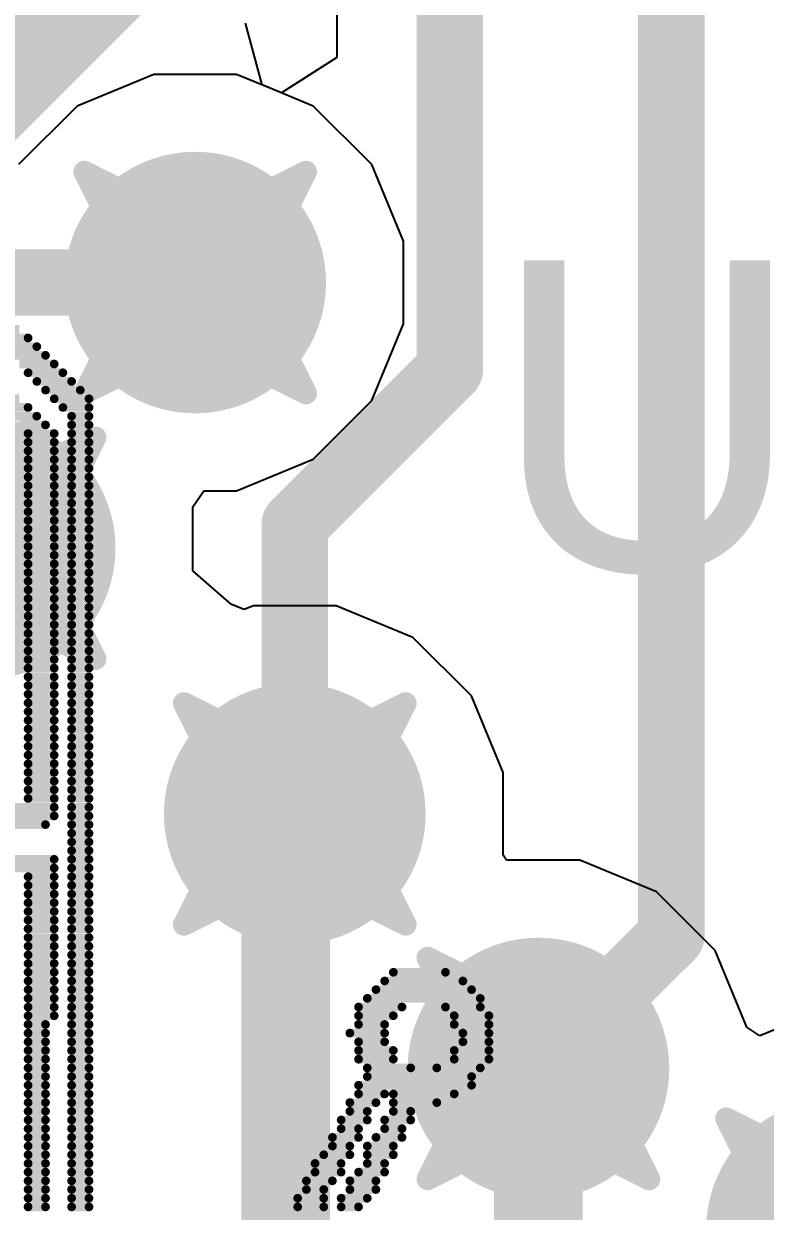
# Model space of a CAD drawing. Header units: inches. Extents: x -8 to 386, y -12 to 64.
# Drawn here: x 13.628 to 15.328, y 3.305 to 6.03 of the extents above; entities that cross this region are included whole.
import ezdxf

# ---------------------------------------------------------------- set-up
doc = ezdxf.new("R2010")
doc.units = ezdxf.units.IN
for name, color, linetype in [('Board_outline', 216, 'Continuous'), ('Bottom Layer', 5, 'Continuous'), ('Bottom Overlay', 54, 'Continuous'), ('Drill Drawing', 1, 'Continuous'), ('Top Layer', 1, 'Continuous'), ('Top Overlay', 2, 'Continuous'), ('Via Holes', 16, 'Continuous')]:
    doc.layers.add(name, color=color, linetype=linetype)
doc.styles.add('Arial', font='', dxfattribs={"height": 0.2})
doc.styles.get('Arial').set_extended_font_data('Arial')

msp = doc.modelspace()

# ---------------------------------------------------------------- hatches: boundary and pattern name
at = {"layer": 'Bottom Layer'}
h = msp.add_hatch(color=5, dxfattribs=at)
edge = h.paths.add_edge_path()
edge.add_arc((14.021, 5.4358), 0.3, 0, 360)
h = msp.add_hatch(color=5, dxfattribs=at)
edge = h.paths.add_edge_path()
edge.add_arc((13.5382, 4.826), 0.3, 0, 360)
h = msp.add_hatch(color=5, dxfattribs=at)
edge = h.paths.add_edge_path()
edge.add_arc((14.2494, 4.2164), 0.3, 0, 360)
h = msp.add_hatch(color=5, dxfattribs=at)
edge = h.paths.add_edge_path()
edge.add_arc((14.8082, 3.6322), 0.3, 0, 360)
h = msp.add_hatch(color=5, dxfattribs=at)
edge = h.paths.add_edge_path()
edge.add_arc((15.493, 3.2634), 0.3, 0, 360)
at = {"layer": 'Top Layer'}
h = msp.add_hatch(color=1, dxfattribs=at)
edge = h.paths.add_edge_path()
edge.add_arc((14.021, 5.4358), 0.3, 0, 360)
h = msp.add_hatch(color=1, dxfattribs=at)
edge = h.paths.add_edge_path()
edge.add_arc((13.5382, 4.826), 0.3, 0, 360)
h = msp.add_hatch(color=1, dxfattribs=at)
edge = h.paths.add_edge_path()
edge.add_arc((14.2494, 4.2164), 0.3, 0, 360)
h = msp.add_hatch(color=1, dxfattribs=at)
edge = h.paths.add_edge_path()
edge.add_arc((14.8082, 3.6322), 0.3, 0, 360)
h = msp.add_hatch(color=1, dxfattribs=at)
edge = h.paths.add_edge_path()
edge.add_arc((15.493, 3.2634), 0.3, 0, 360)
at = {"layer": 'Via Holes'}
h = msp.add_hatch(color=7, dxfattribs=at)
edge = h.paths.add_edge_path()
edge.add_arc((14.021, 5.4358), 0.15, 0, 360)
h = msp.add_hatch(color=7, dxfattribs=at)
edge = h.paths.add_edge_path()
edge.add_arc((13.5382, 4.826), 0.15, 0, 360)
h = msp.add_hatch(color=7, dxfattribs=at)
edge = h.paths.add_edge_path()
edge.add_arc((14.2494, 4.2164), 0.15, 0, 360)
h = msp.add_hatch(color=7, dxfattribs=at)
edge = h.paths.add_edge_path()
edge.add_arc((14.8082, 3.6322), 0.15, 0, 360)

# ---------------------------------------------------------------- linework, layer by layer
at = {"layer": 'Board_outline', "const_width": 0.254}
msp.add_lwpolyline([(37.5368, 13.3604, 1), (-7.4632, 13.3604, 1)], format="xyb", close=True, dxfattribs=at)
at = {"layer": 'Bottom Layer'}
for p, q in [((14.346, 8.4634), (14.346, 5.9524)), ((14.346, 5.9524), (14.219, 5.871)), ((13.9259, 5.9136), (13.7503, 5.8409)), ((14.116, 5.9136), (13.9259, 5.9136)), ((14.219, 5.871), (14.116, 5.9136)), ((13.7503, 5.8409), (13.6159, 5.7065))]:
    msp.add_line(p, q, dxfattribs=at)
at = {"layer": 'Bottom Layer', "const_width": 0.1524}
for points in [[(15.113, 3.937), (15.113, 12.4882)], [(14.605, 5.2364), (14.605, 8.5816)], [(11.7096, 5.4358), (14.021, 5.4358)], [(14.2494, 4.8808), (14.605, 5.2364)], [(14.2494, 4.2164), (14.2494, 4.8808)], [(14.8082, 3.6322), (15.113, 3.937)]]:
    msp.add_lwpolyline(points, dxfattribs=at)
at = {"layer": 'Bottom Layer', "const_width": 0.0762}
for points in [[(13.9829, 5.4358, 1), (14.0591, 5.4358, 1)], [(14.5669, 5.2364, 1), (14.6431, 5.2364, 1)], [(14.5669, 5.2364, 1), (14.6431, 5.2364, 1)], [(14.2113, 4.8808, 1), (14.2875, 4.8808, 1)], [(14.2113, 4.8808, 1), (14.2875, 4.8808, 1)], [(14.2113, 4.2164, 1), (14.2875, 4.2164, 1)], [(15.0749, 3.937, 1), (15.1511, 3.937, 1)], [(15.0749, 3.937, 1), (15.1511, 3.937, 1)], [(14.7701, 3.6322, 1), (14.8463, 3.6322, 1)]]:
    msp.add_lwpolyline(points, format="xyb", close=True, dxfattribs=at)
at = {"layer": 'Bottom Overlay', "const_width": 0.0199}
for points in [[(13.5382, 5.3285), (13.618, 5.3285)], [(13.5581, 5.3086), (13.6379, 5.3086)], [(13.5781, 5.2887), (13.6578, 5.2887)], [(13.598, 5.2687), (13.6778, 5.2687)], [(13.618, 5.2488), (13.6977, 5.2488)], [(13.6379, 5.2288), (13.7177, 5.2288)], [(13.6578, 5.2089), (13.7376, 5.2089)], [(13.5581, 5.169), (13.618, 5.169)], [(13.6778, 5.1889), (13.7575, 5.1889)], [(13.6977, 5.169), (13.7775, 5.169)], [(13.5781, 5.1491), (13.6379, 5.1491)], [(13.7177, 5.1491), (13.7775, 5.1491)], [(13.598, 5.1291), (13.6578, 5.1291)], [(13.7376, 5.1291), (13.7775, 5.1291)], [(13.618, 5.1092), (13.6778, 5.1092)], [(13.6379, 5.0892), (13.6977, 5.0892)], [(13.7376, 5.1092), (13.7775, 5.1092)], [(13.7376, 5.0892), (13.7775, 5.0892)], [(13.6379, 5.0693), (13.6977, 5.0693)], [(13.7376, 5.0693), (13.7775, 5.0693)], [(13.6379, 5.0494), (13.6977, 5.0494)], [(13.7376, 5.0494), (13.7775, 5.0494)], [(13.6379, 5.0294), (13.6977, 5.0294)], [(13.6379, 5.0095), (13.6977, 5.0095)], [(13.7376, 5.0294), (13.7775, 5.0294)], [(13.7376, 5.0095), (13.7775, 5.0095)], [(13.6379, 4.9895), (13.6977, 4.9895)], [(13.7376, 4.9895), (13.7775, 4.9895)], [(13.6379, 4.9696), (13.6977, 4.9696)], [(13.7376, 4.9696), (13.7775, 4.9696)], [(13.6379, 4.9497), (13.6977, 4.9497)], [(13.6379, 4.9297), (13.6977, 4.9297)], [(13.7376, 4.9497), (13.7775, 4.9497)], [(13.7376, 4.9297), (13.7775, 4.9297)], [(13.6379, 4.9098), (13.6977, 4.9098)], [(13.7376, 4.9098), (13.7775, 4.9098)], [(13.6379, 4.8898), (13.6977, 4.8898)], [(13.6379, 4.8699), (13.6977, 4.8699)], [(13.7376, 4.8898), (13.7775, 4.8898)], [(13.7376, 4.8699), (13.7775, 4.8699)], [(13.6379, 4.85), (13.6977, 4.85)], [(13.7376, 4.85), (13.7775, 4.85)], [(13.6379, 4.83), (13.6977, 4.83)], [(13.7376, 4.83), (13.7775, 4.83)], [(13.6379, 4.8101), (13.6977, 4.8101)], [(13.6379, 4.7901), (13.6977, 4.7901)], [(13.7376, 4.8101), (13.7775, 4.8101)], [(13.7376, 4.7901), (13.7775, 4.7901)], [(13.6379, 4.7702), (13.6977, 4.7702)], [(13.7376, 4.7702), (13.7775, 4.7702)], [(13.6379, 4.7503), (13.6977, 4.7503)], [(13.7376, 4.7503), (13.7775, 4.7503)], [(13.6379, 4.7303), (13.6977, 4.7303)], [(13.6379, 4.7104), (13.6977, 4.7104)], [(13.7376, 4.7303), (13.7775, 4.7303)], [(13.7376, 4.7104), (13.7775, 4.7104)], [(13.6379, 4.6904), (13.6977, 4.6904)], [(13.7376, 4.6904), (13.7775, 4.6904)], [(13.6379, 4.6705), (13.6977, 4.6705)], [(13.6379, 4.6506), (13.6977, 4.6506)], [(13.7376, 4.6705), (13.7775, 4.6705)], [(13.7376, 4.6506), (13.7775, 4.6506)], [(13.6379, 4.6306), (13.6977, 4.6306)], [(13.7376, 4.6306), (13.7775, 4.6306)], [(13.6379, 4.6107), (13.6977, 4.6107)], [(13.7376, 4.6107), (13.7775, 4.6107)], [(13.6379, 4.5907), (13.6977, 4.5907)], [(13.6379, 4.5708), (13.6977, 4.5708)], [(13.7376, 4.5907), (13.7775, 4.5907)], [(13.7376, 4.5708), (13.7775, 4.5708)], [(13.6379, 4.5509), (13.6977, 4.5509)], [(13.7376, 4.5509), (13.7775, 4.5509)], [(13.6379, 4.5309), (13.6977, 4.5309)], [(13.7376, 4.5309), (13.7775, 4.5309)], [(13.6379, 4.511), (13.6977, 4.511)], [(13.6379, 4.491), (13.6977, 4.491)], [(13.7376, 4.511), (13.7775, 4.511)], [(13.7376, 4.491), (13.7775, 4.491)], [(13.6379, 4.4711), (13.6977, 4.4711)], [(13.7376, 4.4711), (13.7775, 4.4711)], [(13.6379, 4.4512), (13.6977, 4.4512)], [(13.7376, 4.4512), (13.7775, 4.4512)], [(13.6379, 4.4312), (13.6977, 4.4312)], [(13.6379, 4.4113), (13.6977, 4.4113)], [(13.7376, 4.4312), (13.7775, 4.4312)], [(13.7376, 4.4113), (13.7775, 4.4113)], [(13.6379, 4.3913), (13.6977, 4.3913)], [(13.7376, 4.3913), (13.7775, 4.3913)], [(13.6379, 4.3714), (13.6977, 4.3714)], [(13.6379, 4.3515), (13.6977, 4.3515)], [(13.7376, 4.3714), (13.7775, 4.3714)], [(13.7376, 4.3515), (13.7775, 4.3515)], [(13.6379, 4.3315), (13.6977, 4.3315)], [(13.7376, 4.3315), (13.7775, 4.3315)], [(13.6379, 4.3116), (13.6977, 4.3116)], [(13.7376, 4.3116), (13.7775, 4.3116)], [(13.6379, 4.2916), (13.6977, 4.2916)], [(13.6379, 4.2717), (13.6977, 4.2717)], [(13.7376, 4.2916), (13.7775, 4.2916)], [(13.7376, 4.2717), (13.7775, 4.2717)], [(13.6379, 4.2518), (13.6977, 4.2518)], [(13.7376, 4.2518), (13.7775, 4.2518)], [(12.3418, 4.2318), (13.6977, 4.2318)], [(13.7376, 4.2318), (13.7775, 4.2318)], [(12.3418, 4.2119), (13.6977, 4.2119)], [(12.3418, 4.1919), (13.6778, 4.1919)], [(13.7376, 4.2119), (13.7775, 4.2119)], [(13.7376, 4.1919), (13.7775, 4.1919)], [(13.7376, 4.172), (13.7775, 4.172)], [(13.7376, 4.1521), (13.7775, 4.1521)], [(12.3418, 4.1122), (13.6977, 4.1122)], [(13.7376, 4.1321), (13.7775, 4.1321)], [(13.7376, 4.1122), (13.7775, 4.1122)], [(12.3418, 4.0922), (13.6977, 4.0922)], [(13.7376, 4.0922), (13.7775, 4.0922)], [(13.6379, 4.0723), (13.6977, 4.0723)], [(13.6379, 4.0524), (13.6977, 4.0524)], [(13.7376, 4.0723), (13.7775, 4.0723)], [(13.7376, 4.0524), (13.7775, 4.0524)], [(13.6379, 4.0324), (13.6977, 4.0324)], [(13.7376, 4.0324), (13.7775, 4.0324)], [(13.6379, 4.0125), (13.6977, 4.0125)], [(13.7376, 4.0125), (13.7775, 4.0125)], [(13.6379, 3.9925), (13.6977, 3.9925)], [(13.6379, 3.9726), (13.6977, 3.9726)], [(13.7376, 3.9925), (13.7775, 3.9925)], [(13.7376, 3.9726), (13.7775, 3.9726)], [(13.6379, 3.9527), (13.6977, 3.9527)], [(13.7376, 3.9527), (13.7775, 3.9527)], [(13.6379, 3.9327), (13.6977, 3.9327)], [(13.7376, 3.9327), (13.7775, 3.9327)], [(13.6379, 3.9128), (13.6977, 3.9128)], [(13.6379, 3.8928), (13.6977, 3.8928)], [(13.7376, 3.9128), (13.7775, 3.9128)], [(13.7376, 3.8928), (13.7775, 3.8928)], [(13.6379, 3.8729), (13.6977, 3.8729)], [(13.7376, 3.8729), (13.7775, 3.8729)], [(13.6379, 3.853), (13.6977, 3.853)], [(13.6379, 3.833), (13.6977, 3.833)], [(13.7376, 3.853), (13.7775, 3.853)], [(13.7376, 3.833), (13.7775, 3.833)], [(14.4554, 3.833), (14.6349, 3.833)], [(14.4754, 3.853), (14.595, 3.853)], [(13.6379, 3.8131), (13.6977, 3.8131)], [(13.7376, 3.8131), (13.7775, 3.8131)], [(14.4355, 3.8131), (14.6548, 3.8131)], [(13.6379, 3.7931), (13.6977, 3.7931)], [(13.7376, 3.7931), (13.7775, 3.7931)], [(14.4156, 3.7931), (14.6748, 3.7931)], [(13.6379, 3.7732), (13.6977, 3.7732)], [(13.6379, 3.7533), (13.6977, 3.7533)], [(13.7376, 3.7732), (13.7775, 3.7732)], [(13.7376, 3.7533), (13.7775, 3.7533)], [(14.3956, 3.7732), (14.4953, 3.7732)], [(14.3956, 3.7533), (14.4754, 3.7533)], [(14.595, 3.7732), (14.6748, 3.7732)], [(14.615, 3.7533), (14.6947, 3.7533)], [(13.6379, 3.7333), (13.6778, 3.7333)], [(13.7376, 3.7333), (13.7775, 3.7333)], [(14.3956, 3.7333), (14.4554, 3.7333)], [(14.615, 3.7333), (14.6947, 3.7333)], [(13.6379, 3.7134), (13.6778, 3.7134)], [(13.7376, 3.7134), (13.7775, 3.7134)], [(14.3757, 3.7134), (14.4554, 3.7134)], [(14.6349, 3.7134), (14.6947, 3.7134)], [(13.6379, 3.6934), (13.6778, 3.6934)], [(13.6379, 3.6735), (13.6778, 3.6735)], [(13.7376, 3.6934), (13.7775, 3.6934)], [(13.7376, 3.6735), (13.7775, 3.6735)], [(14.3956, 3.6934), (14.4554, 3.6934)], [(14.3956, 3.6735), (14.4754, 3.6735)], [(14.615, 3.6735), (14.6947, 3.6735)], [(14.6349, 3.6934), (14.6947, 3.6934)], [(13.6379, 3.6536), (13.6778, 3.6536)], [(13.7376, 3.6536), (13.7775, 3.6536)], [(14.3956, 3.6536), (14.4754, 3.6536)], [(14.615, 3.6536), (14.6947, 3.6536)], [(13.6379, 3.6336), (13.6778, 3.6336)], [(13.7376, 3.6336), (13.7775, 3.6336)], [(14.4156, 3.6336), (14.5153, 3.6336)], [(14.5751, 3.6336), (14.6748, 3.6336)], [(13.6379, 3.6137), (13.6778, 3.6137)], [(13.6379, 3.5937), (13.6778, 3.5937)], [(13.7376, 3.6137), (13.7775, 3.6137)], [(13.7376, 3.5937), (13.7775, 3.5937)], [(14.3956, 3.5937), (14.6548, 3.5937)], [(14.4156, 3.6137), (14.6548, 3.6137)], [(13.6379, 3.5738), (13.6778, 3.5738)], [(13.7376, 3.5738), (13.7775, 3.5738)], [(14.3956, 3.5738), (14.4554, 3.5738)], [(14.4754, 3.5738), (14.615, 3.5738)], [(13.6379, 3.5539), (13.6778, 3.5539)], [(13.6379, 3.5339), (13.6778, 3.5339)], [(13.7376, 3.5539), (13.7775, 3.5539)], [(13.7376, 3.5339), (13.7775, 3.5339)], [(14.3757, 3.5539), (14.4355, 3.5539)], [(14.3757, 3.5339), (14.4156, 3.5339)], [(14.4754, 3.5539), (14.5751, 3.5539)], [(14.4754, 3.5339), (14.5153, 3.5339)], [(13.6379, 3.514), (13.6778, 3.514)], [(13.7376, 3.514), (13.7775, 3.514)], [(14.3557, 3.514), (14.4156, 3.514)], [(14.4554, 3.514), (14.5153, 3.514)], [(13.6379, 3.494), (13.6778, 3.494)], [(13.7376, 3.494), (13.7775, 3.494)], [(14.3557, 3.494), (14.3956, 3.494)], [(14.4554, 3.494), (14.4953, 3.494)], [(13.6379, 3.4741), (13.6778, 3.4741)], [(13.6379, 3.4542), (13.6778, 3.4542)], [(13.7376, 3.4741), (13.7775, 3.4741)], [(13.7376, 3.4542), (13.7775, 3.4542)], [(14.3358, 3.4741), (14.3956, 3.4741)], [(14.3358, 3.4542), (14.3757, 3.4542)], [(14.4156, 3.4542), (14.4754, 3.4542)], [(14.4355, 3.4741), (14.4953, 3.4741)], [(13.6379, 3.4342), (13.6778, 3.4342)], [(13.7376, 3.4342), (13.7775, 3.4342)], [(14.3159, 3.4342), (14.3757, 3.4342)], [(14.4156, 3.4342), (14.4754, 3.4342)], [(13.6379, 3.4143), (13.6778, 3.4143)], [(13.7376, 3.4143), (13.7775, 3.4143)], [(14.2959, 3.4143), (14.3557, 3.4143)], [(14.4156, 3.4143), (14.4554, 3.4143)], [(13.6379, 3.3943), (13.6778, 3.3943)], [(13.6379, 3.3744), (13.6778, 3.3744)], [(13.7376, 3.3943), (13.7775, 3.3943)], [(13.7376, 3.3744), (13.7775, 3.3744)], [(14.276, 3.3744), (14.3358, 3.3744)], [(14.2959, 3.3943), (14.3557, 3.3943)], [(14.3757, 3.3744), (14.4355, 3.3744)], [(14.3956, 3.3943), (14.4554, 3.3943)], [(13.6379, 3.3545), (13.6778, 3.3545)], [(13.7376, 3.3545), (13.7775, 3.3545)], [(14.276, 3.3545), (14.3159, 3.3545)], [(14.3757, 3.3545), (14.4355, 3.3545)], [(13.6379, 3.3345), (13.6778, 3.3345)], [(13.7376, 3.3345), (13.7775, 3.3345)], [(14.256, 3.3345), (14.3159, 3.3345)], [(14.3557, 3.3345), (14.4156, 3.3345)], [(13.6379, 3.3146), (13.6778, 3.3146)], [(13.7376, 3.3146), (13.7775, 3.3146)], [(14.256, 3.3146), (14.3159, 3.3146)], [(14.3557, 3.3146), (14.3956, 3.3146)]]:
    msp.add_lwpolyline(points, dxfattribs=at)
at = {"layer": 'Bottom Overlay', "const_width": 0.00997}
for points in [[(13.6329, 5.3086, 1), (13.6429, 5.3086, 1)], [(13.6529, 5.2887, 1), (13.6628, 5.2887, 1)], [(13.6728, 5.2687, 1), (13.6828, 5.2687, 1)], [(13.6329, 5.2288, 1), (13.6429, 5.2288, 1)], [(13.6927, 5.2488, 1), (13.7027, 5.2488, 1)], [(13.7127, 5.2288, 1), (13.7226, 5.2288, 1)], [(13.6529, 5.2089, 1), (13.6628, 5.2089, 1)], [(13.7326, 5.2089, 1), (13.7426, 5.2089, 1)], [(13.6728, 5.1889, 1), (13.6828, 5.1889, 1)], [(13.6927, 5.169, 1), (13.7027, 5.169, 1)], [(13.7526, 5.1889, 1), (13.7625, 5.1889, 1)], [(13.7725, 5.169, 1), (13.7825, 5.169, 1)], [(13.6329, 5.1491, 1), (13.6429, 5.1491, 1)], [(13.7127, 5.1491, 1), (13.7226, 5.1491, 1)], [(13.7725, 5.1491, 1), (13.7825, 5.1491, 1)], [(13.6529, 5.1291, 1), (13.6628, 5.1291, 1)], [(13.7326, 5.1291, 1), (13.7426, 5.1291, 1)], [(13.7725, 5.1291, 1), (13.7825, 5.1291, 1)], [(13.6329, 5.0892, 1), (13.6429, 5.0892, 1)], [(13.6728, 5.1092, 1), (13.6828, 5.1092, 1)], [(13.6927, 5.0892, 1), (13.7027, 5.0892, 1)], [(13.7326, 5.1092, 1), (13.7426, 5.1092, 1)], [(13.7326, 5.0892, 1), (13.7426, 5.0892, 1)], [(13.7725, 5.1092, 1), (13.7825, 5.1092, 1)], [(13.7725, 5.0892, 1), (13.7825, 5.0892, 1)], [(13.6329, 5.0693, 1), (13.6429, 5.0693, 1)], [(13.6927, 5.0693, 1), (13.7027, 5.0693, 1)], [(13.7326, 5.0693, 1), (13.7426, 5.0693, 1)], [(13.7725, 5.0693, 1), (13.7825, 5.0693, 1)], [(13.6329, 5.0494, 1), (13.6429, 5.0494, 1)], [(13.6927, 5.0494, 1), (13.7027, 5.0494, 1)], [(13.7326, 5.0494, 1), (13.7426, 5.0494, 1)], [(13.7725, 5.0494, 1), (13.7825, 5.0494, 1)], [(13.6329, 5.0294, 1), (13.6429, 5.0294, 1)], [(13.6329, 5.0095, 1), (13.6429, 5.0095, 1)], [(13.6927, 5.0294, 1), (13.7027, 5.0294, 1)], [(13.6927, 5.0095, 1), (13.7027, 5.0095, 1)], [(13.7326, 5.0294, 1), (13.7426, 5.0294, 1)], [(13.7326, 5.0095, 1), (13.7426, 5.0095, 1)], [(13.7725, 5.0294, 1), (13.7825, 5.0294, 1)], [(13.7725, 5.0095, 1), (13.7825, 5.0095, 1)], [(13.6329, 4.9895, 1), (13.6429, 4.9895, 1)], [(13.6927, 4.9895, 1), (13.7027, 4.9895, 1)], [(13.7326, 4.9895, 1), (13.7426, 4.9895, 1)], [(13.7725, 4.9895, 1), (13.7825, 4.9895, 1)], [(13.6329, 4.9696, 1), (13.6429, 4.9696, 1)], [(13.6927, 4.9696, 1), (13.7027, 4.9696, 1)], [(13.7326, 4.9696, 1), (13.7426, 4.9696, 1)], [(13.7725, 4.9696, 1), (13.7825, 4.9696, 1)], [(13.6329, 4.9497, 1), (13.6429, 4.9497, 1)], [(13.6329, 4.9297, 1), (13.6429, 4.9297, 1)], [(13.6927, 4.9497, 1), (13.7027, 4.9497, 1)], [(13.6927, 4.9297, 1), (13.7027, 4.9297, 1)], [(13.7326, 4.9497, 1), (13.7426, 4.9497, 1)], [(13.7326, 4.9297, 1), (13.7426, 4.9297, 1)], [(13.7725, 4.9497, 1), (13.7825, 4.9497, 1)], [(13.7725, 4.9297, 1), (13.7825, 4.9297, 1)], [(13.6329, 4.9098, 1), (13.6429, 4.9098, 1)], [(13.6927, 4.9098, 1), (13.7027, 4.9098, 1)], [(13.7326, 4.9098, 1), (13.7426, 4.9098, 1)], [(13.7725, 4.9098, 1), (13.7825, 4.9098, 1)], [(13.6329, 4.8898, 1), (13.6429, 4.8898, 1)], [(13.6329, 4.8699, 1), (13.6429, 4.8699, 1)], [(13.6927, 4.8898, 1), (13.7027, 4.8898, 1)], [(13.6927, 4.8699, 1), (13.7027, 4.8699, 1)], [(13.7326, 4.8898, 1), (13.7426, 4.8898, 1)], [(13.7326, 4.8699, 1), (13.7426, 4.8699, 1)], [(13.7725, 4.8898, 1), (13.7825, 4.8898, 1)], [(13.7725, 4.8699, 1), (13.7825, 4.8699, 1)], [(13.6329, 4.85, 1), (13.6429, 4.85, 1)], [(13.6927, 4.85, 1), (13.7027, 4.85, 1)], [(13.7326, 4.85, 1), (13.7426, 4.85, 1)], [(13.7725, 4.85, 1), (13.7825, 4.85, 1)], [(13.6329, 4.83, 1), (13.6429, 4.83, 1)], [(13.6927, 4.83, 1), (13.7027, 4.83, 1)], [(13.7326, 4.83, 1), (13.7426, 4.83, 1)], [(13.7725, 4.83, 1), (13.7825, 4.83, 1)], [(13.6329, 4.8101, 1), (13.6429, 4.8101, 1)], [(13.6329, 4.7901, 1), (13.6429, 4.7901, 1)], [(13.6927, 4.8101, 1), (13.7027, 4.8101, 1)], [(13.6927, 4.7901, 1), (13.7027, 4.7901, 1)], [(13.7326, 4.8101, 1), (13.7426, 4.8101, 1)], [(13.7326, 4.7901, 1), (13.7426, 4.7901, 1)], [(13.7725, 4.8101, 1), (13.7825, 4.8101, 1)], [(13.7725, 4.7901, 1), (13.7825, 4.7901, 1)], [(13.6329, 4.7702, 1), (13.6429, 4.7702, 1)], [(13.6927, 4.7702, 1), (13.7027, 4.7702, 1)], [(13.7326, 4.7702, 1), (13.7426, 4.7702, 1)], [(13.7725, 4.7702, 1), (13.7825, 4.7702, 1)], [(13.6329, 4.7503, 1), (13.6429, 4.7503, 1)], [(13.6927, 4.7503, 1), (13.7027, 4.7503, 1)], [(13.7326, 4.7503, 1), (13.7426, 4.7503, 1)], [(13.7725, 4.7503, 1), (13.7825, 4.7503, 1)], [(13.6329, 4.7303, 1), (13.6429, 4.7303, 1)], [(13.6329, 4.7104, 1), (13.6429, 4.7104, 1)], [(13.6927, 4.7303, 1), (13.7027, 4.7303, 1)], [(13.6927, 4.7104, 1), (13.7027, 4.7104, 1)], [(13.7326, 4.7303, 1), (13.7426, 4.7303, 1)], [(13.7326, 4.7104, 1), (13.7426, 4.7104, 1)], [(13.7725, 4.7303, 1), (13.7825, 4.7303, 1)], [(13.7725, 4.7104, 1), (13.7825, 4.7104, 1)], [(13.6329, 4.6904, 1), (13.6429, 4.6904, 1)], [(13.6927, 4.6904, 1), (13.7027, 4.6904, 1)], [(13.7326, 4.6904, 1), (13.7426, 4.6904, 1)], [(13.7725, 4.6904, 1), (13.7825, 4.6904, 1)], [(13.6329, 4.6705, 1), (13.6429, 4.6705, 1)], [(13.6329, 4.6506, 1), (13.6429, 4.6506, 1)], [(13.6927, 4.6705, 1), (13.7027, 4.6705, 1)], [(13.6927, 4.6506, 1), (13.7027, 4.6506, 1)], [(13.7326, 4.6705, 1), (13.7426, 4.6705, 1)], [(13.7326, 4.6506, 1), (13.7426, 4.6506, 1)], [(13.7725, 4.6705, 1), (13.7825, 4.6705, 1)], [(13.7725, 4.6506, 1), (13.7825, 4.6506, 1)], [(13.6329, 4.6306, 1), (13.6429, 4.6306, 1)], [(13.6927, 4.6306, 1), (13.7027, 4.6306, 1)], [(13.7326, 4.6306, 1), (13.7426, 4.6306, 1)], [(13.7725, 4.6306, 1), (13.7825, 4.6306, 1)], [(13.6329, 4.6107, 1), (13.6429, 4.6107, 1)], [(13.6927, 4.6107, 1), (13.7027, 4.6107, 1)], [(13.7326, 4.6107, 1), (13.7426, 4.6107, 1)], [(13.7725, 4.6107, 1), (13.7825, 4.6107, 1)], [(13.6329, 4.5907, 1), (13.6429, 4.5907, 1)], [(13.6329, 4.5708, 1), (13.6429, 4.5708, 1)], [(13.6927, 4.5907, 1), (13.7027, 4.5907, 1)], [(13.6927, 4.5708, 1), (13.7027, 4.5708, 1)], [(13.7326, 4.5907, 1), (13.7426, 4.5907, 1)], [(13.7326, 4.5708, 1), (13.7426, 4.5708, 1)], [(13.7725, 4.5907, 1), (13.7825, 4.5907, 1)], [(13.7725, 4.5708, 1), (13.7825, 4.5708, 1)], [(13.6329, 4.5509, 1), (13.6429, 4.5509, 1)], [(13.6927, 4.5509, 1), (13.7027, 4.5509, 1)], [(13.7326, 4.5509, 1), (13.7426, 4.5509, 1)], [(13.7725, 4.5509, 1), (13.7825, 4.5509, 1)], [(13.6329, 4.5309, 1), (13.6429, 4.5309, 1)], [(13.6927, 4.5309, 1), (13.7027, 4.5309, 1)], [(13.7326, 4.5309, 1), (13.7426, 4.5309, 1)], [(13.7725, 4.5309, 1), (13.7825, 4.5309, 1)], [(13.6329, 4.511, 1), (13.6429, 4.511, 1)], [(13.6329, 4.491, 1), (13.6429, 4.491, 1)], [(13.6927, 4.511, 1), (13.7027, 4.511, 1)], [(13.6927, 4.491, 1), (13.7027, 4.491, 1)], [(13.7326, 4.511, 1), (13.7426, 4.511, 1)], [(13.7326, 4.491, 1), (13.7426, 4.491, 1)], [(13.7725, 4.511, 1), (13.7825, 4.511, 1)], [(13.7725, 4.491, 1), (13.7825, 4.491, 1)], [(13.6329, 4.4711, 1), (13.6429, 4.4711, 1)], [(13.6927, 4.4711, 1), (13.7027, 4.4711, 1)], [(13.7326, 4.4711, 1), (13.7426, 4.4711, 1)], [(13.7725, 4.4711, 1), (13.7825, 4.4711, 1)], [(13.6329, 4.4512, 1), (13.6429, 4.4512, 1)], [(13.6927, 4.4512, 1), (13.7027, 4.4512, 1)], [(13.7326, 4.4512, 1), (13.7426, 4.4512, 1)], [(13.7725, 4.4512, 1), (13.7825, 4.4512, 1)], [(13.6329, 4.4312, 1), (13.6429, 4.4312, 1)], [(13.6329, 4.4113, 1), (13.6429, 4.4113, 1)], [(13.6927, 4.4312, 1), (13.7027, 4.4312, 1)], [(13.6927, 4.4113, 1), (13.7027, 4.4113, 1)], [(13.7326, 4.4312, 1), (13.7426, 4.4312, 1)], [(13.7326, 4.4113, 1), (13.7426, 4.4113, 1)], [(13.7725, 4.4312, 1), (13.7825, 4.4312, 1)], [(13.7725, 4.4113, 1), (13.7825, 4.4113, 1)], [(13.6329, 4.3913, 1), (13.6429, 4.3913, 1)], [(13.6927, 4.3913, 1), (13.7027, 4.3913, 1)], [(13.7326, 4.3913, 1), (13.7426, 4.3913, 1)], [(13.7725, 4.3913, 1), (13.7825, 4.3913, 1)], [(13.6329, 4.3714, 1), (13.6429, 4.3714, 1)], [(13.6329, 4.3515, 1), (13.6429, 4.3515, 1)], [(13.6927, 4.3714, 1), (13.7027, 4.3714, 1)], [(13.6927, 4.3515, 1), (13.7027, 4.3515, 1)], [(13.7326, 4.3714, 1), (13.7426, 4.3714, 1)], [(13.7326, 4.3515, 1), (13.7426, 4.3515, 1)], [(13.7725, 4.3714, 1), (13.7825, 4.3714, 1)], [(13.7725, 4.3515, 1), (13.7825, 4.3515, 1)], [(13.6329, 4.3315, 1), (13.6429, 4.3315, 1)], [(13.6927, 4.3315, 1), (13.7027, 4.3315, 1)], [(13.7326, 4.3315, 1), (13.7426, 4.3315, 1)], [(13.7725, 4.3315, 1), (13.7825, 4.3315, 1)], [(13.6329, 4.3116, 1), (13.6429, 4.3116, 1)], [(13.6927, 4.3116, 1), (13.7027, 4.3116, 1)], [(13.7326, 4.3116, 1), (13.7426, 4.3116, 1)], [(13.7725, 4.3116, 1), (13.7825, 4.3116, 1)], [(13.6329, 4.2916, 1), (13.6429, 4.2916, 1)], [(13.6329, 4.2717, 1), (13.6429, 4.2717, 1)], [(13.6927, 4.2916, 1), (13.7027, 4.2916, 1)], [(13.6927, 4.2717, 1), (13.7027, 4.2717, 1)], [(13.7326, 4.2916, 1), (13.7426, 4.2916, 1)], [(13.7326, 4.2717, 1), (13.7426, 4.2717, 1)], [(13.7725, 4.2916, 1), (13.7825, 4.2916, 1)], [(13.7725, 4.2717, 1), (13.7825, 4.2717, 1)], [(13.6329, 4.2518, 1), (13.6429, 4.2518, 1)], [(13.6927, 4.2518, 1), (13.7027, 4.2518, 1)], [(13.7326, 4.2518, 1), (13.7426, 4.2518, 1)], [(13.7725, 4.2518, 1), (13.7825, 4.2518, 1)], [(13.6927, 4.2318, 1), (13.7027, 4.2318, 1)], [(13.7326, 4.2318, 1), (13.7426, 4.2318, 1)], [(13.7725, 4.2318, 1), (13.7825, 4.2318, 1)], [(13.6728, 4.1919, 1), (13.6828, 4.1919, 1)], [(13.6927, 4.2119, 1), (13.7027, 4.2119, 1)], [(13.7326, 4.2119, 1), (13.7426, 4.2119, 1)], [(13.7326, 4.1919, 1), (13.7426, 4.1919, 1)], [(13.7725, 4.2119, 1), (13.7825, 4.2119, 1)], [(13.7725, 4.1919, 1), (13.7825, 4.1919, 1)], [(13.7326, 4.172, 1), (13.7426, 4.172, 1)], [(13.7725, 4.172, 1), (13.7825, 4.172, 1)], [(13.7326, 4.1521, 1), (13.7426, 4.1521, 1)], [(13.7725, 4.1521, 1), (13.7825, 4.1521, 1)], [(13.6927, 4.1122, 1), (13.7027, 4.1122, 1)], [(13.7326, 4.1321, 1), (13.7426, 4.1321, 1)], [(13.7326, 4.1122, 1), (13.7426, 4.1122, 1)], [(13.7725, 4.1321, 1), (13.7825, 4.1321, 1)], [(13.7725, 4.1122, 1), (13.7825, 4.1122, 1)], [(13.6927, 4.0922, 1), (13.7027, 4.0922, 1)], [(13.7326, 4.0922, 1), (13.7426, 4.0922, 1)], [(13.7725, 4.0922, 1), (13.7825, 4.0922, 1)], [(13.6329, 4.0723, 1), (13.6429, 4.0723, 1)], [(13.6329, 4.0524, 1), (13.6429, 4.0524, 1)], [(13.6927, 4.0723, 1), (13.7027, 4.0723, 1)], [(13.6927, 4.0524, 1), (13.7027, 4.0524, 1)], [(13.7326, 4.0723, 1), (13.7426, 4.0723, 1)], [(13.7326, 4.0524, 1), (13.7426, 4.0524, 1)], [(13.7725, 4.0723, 1), (13.7825, 4.0723, 1)], [(13.7725, 4.0524, 1), (13.7825, 4.0524, 1)], [(13.6329, 4.0324, 1), (13.6429, 4.0324, 1)], [(13.6927, 4.0324, 1), (13.7027, 4.0324, 1)], [(13.7326, 4.0324, 1), (13.7426, 4.0324, 1)], [(13.7725, 4.0324, 1), (13.7825, 4.0324, 1)], [(13.6329, 4.0125, 1), (13.6429, 4.0125, 1)], [(13.6927, 4.0125, 1), (13.7027, 4.0125, 1)], [(13.7326, 4.0125, 1), (13.7426, 4.0125, 1)], [(13.7725, 4.0125, 1), (13.7825, 4.0125, 1)], [(13.6329, 3.9925, 1), (13.6429, 3.9925, 1)], [(13.6329, 3.9726, 1), (13.6429, 3.9726, 1)], [(13.6927, 3.9925, 1), (13.7027, 3.9925, 1)], [(13.6927, 3.9726, 1), (13.7027, 3.9726, 1)], [(13.7326, 3.9925, 1), (13.7426, 3.9925, 1)], [(13.7326, 3.9726, 1), (13.7426, 3.9726, 1)], [(13.7725, 3.9925, 1), (13.7825, 3.9925, 1)], [(13.7725, 3.9726, 1), (13.7825, 3.9726, 1)], [(13.6329, 3.9527, 1), (13.6429, 3.9527, 1)], [(13.6927, 3.9527, 1), (13.7027, 3.9527, 1)], [(13.7326, 3.9527, 1), (13.7426, 3.9527, 1)], [(13.7725, 3.9527, 1), (13.7825, 3.9527, 1)], [(13.6329, 3.9327, 1), (13.6429, 3.9327, 1)], [(13.6927, 3.9327, 1), (13.7027, 3.9327, 1)], [(13.7326, 3.9327, 1), (13.7426, 3.9327, 1)], [(13.7725, 3.9327, 1), (13.7825, 3.9327, 1)], [(13.6329, 3.9128, 1), (13.6429, 3.9128, 1)], [(13.6329, 3.8928, 1), (13.6429, 3.8928, 1)], [(13.6927, 3.9128, 1), (13.7027, 3.9128, 1)], [(13.6927, 3.8928, 1), (13.7027, 3.8928, 1)], [(13.7326, 3.9128, 1), (13.7426, 3.9128, 1)], [(13.7326, 3.8928, 1), (13.7426, 3.8928, 1)], [(13.7725, 3.9128, 1), (13.7825, 3.9128, 1)], [(13.7725, 3.8928, 1), (13.7825, 3.8928, 1)], [(13.6329, 3.8729, 1), (13.6429, 3.8729, 1)], [(13.6927, 3.8729, 1), (13.7027, 3.8729, 1)], [(13.7326, 3.8729, 1), (13.7426, 3.8729, 1)], [(13.7725, 3.8729, 1), (13.7825, 3.8729, 1)], [(13.6329, 3.853, 1), (13.6429, 3.853, 1)], [(13.6329, 3.833, 1), (13.6429, 3.833, 1)], [(13.6927, 3.853, 1), (13.7027, 3.853, 1)], [(13.6927, 3.833, 1), (13.7027, 3.833, 1)], [(13.7326, 3.853, 1), (13.7426, 3.853, 1)], [(13.7326, 3.833, 1), (13.7426, 3.833, 1)], [(13.7725, 3.853, 1), (13.7825, 3.853, 1)], [(13.7725, 3.833, 1), (13.7825, 3.833, 1)], [(14.4505, 3.833, 1), (14.4604, 3.833, 1)], [(14.4704, 3.853, 1), (14.4804, 3.853, 1)], [(14.59, 3.853, 1), (14.6, 3.853, 1)], [(14.6299, 3.833, 1), (14.6399, 3.833, 1)], [(13.6329, 3.8131, 1), (13.6429, 3.8131, 1)], [(13.6927, 3.8131, 1), (13.7027, 3.8131, 1)], [(13.7326, 3.8131, 1), (13.7426, 3.8131, 1)], [(13.7725, 3.8131, 1), (13.7825, 3.8131, 1)], [(14.4305, 3.8131, 1), (14.4405, 3.8131, 1)], [(14.6499, 3.8131, 1), (14.6598, 3.8131, 1)], [(13.6329, 3.7931, 1), (13.6429, 3.7931, 1)], [(13.6927, 3.7931, 1), (13.7027, 3.7931, 1)], [(13.7326, 3.7931, 1), (13.7426, 3.7931, 1)], [(13.7725, 3.7931, 1), (13.7825, 3.7931, 1)], [(14.4106, 3.7931, 1), (14.4206, 3.7931, 1)], [(14.6698, 3.7931, 1), (14.6798, 3.7931, 1)], [(13.6329, 3.7732, 1), (13.6429, 3.7732, 1)], [(13.6329, 3.7533, 1), (13.6429, 3.7533, 1)], [(13.6927, 3.7732, 1), (13.7027, 3.7732, 1)], [(13.6927, 3.7533, 1), (13.7027, 3.7533, 1)], [(13.7326, 3.7732, 1), (13.7426, 3.7732, 1)], [(13.7326, 3.7533, 1), (13.7426, 3.7533, 1)], [(13.7725, 3.7732, 1), (13.7825, 3.7732, 1)], [(13.7725, 3.7533, 1), (13.7825, 3.7533, 1)], [(14.3906, 3.7732, 1), (14.4006, 3.7732, 1)], [(14.3906, 3.7533, 1), (14.4006, 3.7533, 1)], [(14.4704, 3.7533, 1), (14.4804, 3.7533, 1)], [(14.4903, 3.7732, 1), (14.5003, 3.7732, 1)], [(14.59, 3.7732, 1), (14.6, 3.7732, 1)], [(14.61, 3.7533, 1), (14.62, 3.7533, 1)], [(14.6698, 3.7732, 1), (14.6798, 3.7732, 1)], [(14.6897, 3.7533, 1), (14.6997, 3.7533, 1)], [(13.6329, 3.7333, 1), (13.6429, 3.7333, 1)], [(13.6728, 3.7333, 1), (13.6828, 3.7333, 1)], [(13.7326, 3.7333, 1), (13.7426, 3.7333, 1)], [(13.7725, 3.7333, 1), (13.7825, 3.7333, 1)], [(14.3906, 3.7333, 1), (14.4006, 3.7333, 1)], [(14.4505, 3.7333, 1), (14.4604, 3.7333, 1)], [(14.61, 3.7333, 1), (14.62, 3.7333, 1)], [(14.6897, 3.7333, 1), (14.6997, 3.7333, 1)], [(13.6329, 3.7134, 1), (13.6429, 3.7134, 1)], [(13.6728, 3.7134, 1), (13.6828, 3.7134, 1)], [(13.7326, 3.7134, 1), (13.7426, 3.7134, 1)], [(13.7725, 3.7134, 1), (13.7825, 3.7134, 1)], [(14.3707, 3.7134, 1), (14.3807, 3.7134, 1)], [(14.4505, 3.7134, 1), (14.4604, 3.7134, 1)], [(14.6299, 3.7134, 1), (14.6399, 3.7134, 1)], [(14.6897, 3.7134, 1), (14.6997, 3.7134, 1)], [(13.6329, 3.6934, 1), (13.6429, 3.6934, 1)], [(13.6329, 3.6735, 1), (13.6429, 3.6735, 1)], [(13.6728, 3.6934, 1), (13.6828, 3.6934, 1)], [(13.6728, 3.6735, 1), (13.6828, 3.6735, 1)], [(13.7326, 3.6934, 1), (13.7426, 3.6934, 1)], [(13.7326, 3.6735, 1), (13.7426, 3.6735, 1)], [(13.7725, 3.6934, 1), (13.7825, 3.6934, 1)], [(13.7725, 3.6735, 1), (13.7825, 3.6735, 1)], [(14.3906, 3.6934, 1), (14.4006, 3.6934, 1)], [(14.3906, 3.6735, 1), (14.4006, 3.6735, 1)], [(14.4505, 3.6934, 1), (14.4604, 3.6934, 1)], [(14.4704, 3.6735, 1), (14.4804, 3.6735, 1)], [(14.61, 3.6735, 1), (14.62, 3.6735, 1)], [(14.6299, 3.6934, 1), (14.6399, 3.6934, 1)], [(14.6897, 3.6934, 1), (14.6997, 3.6934, 1)], [(14.6897, 3.6735, 1), (14.6997, 3.6735, 1)], [(13.6329, 3.6536, 1), (13.6429, 3.6536, 1)], [(13.6728, 3.6536, 1), (13.6828, 3.6536, 1)], [(13.7326, 3.6536, 1), (13.7426, 3.6536, 1)], [(13.7725, 3.6536, 1), (13.7825, 3.6536, 1)], [(14.3906, 3.6536, 1), (14.4006, 3.6536, 1)], [(14.4704, 3.6536, 1), (14.4804, 3.6536, 1)], [(14.61, 3.6536, 1), (14.62, 3.6536, 1)], [(14.6897, 3.6536, 1), (14.6997, 3.6536, 1)], [(13.6329, 3.6336, 1), (13.6429, 3.6336, 1)], [(13.6728, 3.6336, 1), (13.6828, 3.6336, 1)], [(13.7326, 3.6336, 1), (13.7426, 3.6336, 1)], [(13.7725, 3.6336, 1), (13.7825, 3.6336, 1)], [(14.4106, 3.6336, 1), (14.4206, 3.6336, 1)], [(14.5103, 3.6336, 1), (14.5203, 3.6336, 1)], [(14.5701, 3.6336, 1), (14.5801, 3.6336, 1)], [(14.6698, 3.6336, 1), (14.6798, 3.6336, 1)], [(13.6329, 3.6137, 1), (13.6429, 3.6137, 1)], [(13.6329, 3.5937, 1), (13.6429, 3.5937, 1)], [(13.6728, 3.6137, 1), (13.6828, 3.6137, 1)], [(13.6728, 3.5937, 1), (13.6828, 3.5937, 1)], [(13.7326, 3.6137, 1), (13.7426, 3.6137, 1)], [(13.7326, 3.5937, 1), (13.7426, 3.5937, 1)], [(13.7725, 3.6137, 1), (13.7825, 3.6137, 1)], [(13.7725, 3.5937, 1), (13.7825, 3.5937, 1)], [(14.3906, 3.5937, 1), (14.4006, 3.5937, 1)], [(14.4106, 3.6137, 1), (14.4206, 3.6137, 1)], [(14.6499, 3.6137, 1), (14.6598, 3.6137, 1)], [(14.6499, 3.5937, 1), (14.6598, 3.5937, 1)], [(13.6329, 3.5738, 1), (13.6429, 3.5738, 1)], [(13.6728, 3.5738, 1), (13.6828, 3.5738, 1)], [(13.7326, 3.5738, 1), (13.7426, 3.5738, 1)], [(13.7725, 3.5738, 1), (13.7825, 3.5738, 1)], [(14.3906, 3.5738, 1), (14.4006, 3.5738, 1)], [(14.4505, 3.5738, 1), (14.4604, 3.5738, 1)], [(14.4704, 3.5738, 1), (14.4804, 3.5738, 1)], [(14.61, 3.5738, 1), (14.62, 3.5738, 1)], [(13.6329, 3.5539, 1), (13.6429, 3.5539, 1)], [(13.6329, 3.5339, 1), (13.6429, 3.5339, 1)], [(13.6728, 3.5539, 1), (13.6828, 3.5539, 1)], [(13.6728, 3.5339, 1), (13.6828, 3.5339, 1)], [(13.7326, 3.5539, 1), (13.7426, 3.5539, 1)], [(13.7326, 3.5339, 1), (13.7426, 3.5339, 1)], [(13.7725, 3.5539, 1), (13.7825, 3.5539, 1)], [(13.7725, 3.5339, 1), (13.7825, 3.5339, 1)], [(14.3707, 3.5539, 1), (14.3807, 3.5539, 1)], [(14.3707, 3.5339, 1), (14.3807, 3.5339, 1)], [(14.4106, 3.5339, 1), (14.4206, 3.5339, 1)], [(14.4305, 3.5539, 1), (14.4405, 3.5539, 1)], [(14.4704, 3.5539, 1), (14.4804, 3.5539, 1)], [(14.4704, 3.5339, 1), (14.4804, 3.5339, 1)], [(14.5103, 3.5339, 1), (14.5203, 3.5339, 1)], [(14.5701, 3.5539, 1), (14.5801, 3.5539, 1)], [(13.6329, 3.514, 1), (13.6429, 3.514, 1)], [(13.6728, 3.514, 1), (13.6828, 3.514, 1)], [(13.7326, 3.514, 1), (13.7426, 3.514, 1)], [(13.7725, 3.514, 1), (13.7825, 3.514, 1)], [(14.3508, 3.514, 1), (14.3607, 3.514, 1)], [(14.4106, 3.514, 1), (14.4206, 3.514, 1)], [(14.4505, 3.514, 1), (14.4604, 3.514, 1)], [(14.5103, 3.514, 1), (14.5203, 3.514, 1)], [(13.6329, 3.494, 1), (13.6429, 3.494, 1)], [(13.6728, 3.494, 1), (13.6828, 3.494, 1)], [(13.7326, 3.494, 1), (13.7426, 3.494, 1)], [(13.7725, 3.494, 1), (13.7825, 3.494, 1)], [(14.3508, 3.494, 1), (14.3607, 3.494, 1)], [(14.3906, 3.494, 1), (14.4006, 3.494, 1)], [(14.4505, 3.494, 1), (14.4604, 3.494, 1)], [(14.4903, 3.494, 1), (14.5003, 3.494, 1)], [(13.6329, 3.4741, 1), (13.6429, 3.4741, 1)], [(13.6329, 3.4542, 1), (13.6429, 3.4542, 1)], [(13.6728, 3.4741, 1), (13.6828, 3.4741, 1)], [(13.6728, 3.4542, 1), (13.6828, 3.4542, 1)], [(13.7326, 3.4741, 1), (13.7426, 3.4741, 1)], [(13.7326, 3.4542, 1), (13.7426, 3.4542, 1)], [(13.7725, 3.4741, 1), (13.7825, 3.4741, 1)], [(13.7725, 3.4542, 1), (13.7825, 3.4542, 1)], [(14.3308, 3.4741, 1), (14.3408, 3.4741, 1)], [(14.3308, 3.4542, 1), (14.3408, 3.4542, 1)], [(14.3707, 3.4542, 1), (14.3807, 3.4542, 1)], [(14.3906, 3.4741, 1), (14.4006, 3.4741, 1)], [(14.4106, 3.4542, 1), (14.4206, 3.4542, 1)], [(14.4305, 3.4741, 1), (14.4405, 3.4741, 1)], [(14.4704, 3.4542, 1), (14.4804, 3.4542, 1)], [(14.4903, 3.4741, 1), (14.5003, 3.4741, 1)], [(13.6329, 3.4342, 1), (13.6429, 3.4342, 1)], [(13.6728, 3.4342, 1), (13.6828, 3.4342, 1)], [(13.7326, 3.4342, 1), (13.7426, 3.4342, 1)], [(13.7725, 3.4342, 1), (13.7825, 3.4342, 1)], [(14.3109, 3.4342, 1), (14.3209, 3.4342, 1)], [(14.3707, 3.4342, 1), (14.3807, 3.4342, 1)], [(14.4106, 3.4342, 1), (14.4206, 3.4342, 1)], [(14.4704, 3.4342, 1), (14.4804, 3.4342, 1)], [(13.6329, 3.4143, 1), (13.6429, 3.4143, 1)], [(13.6728, 3.4143, 1), (13.6828, 3.4143, 1)], [(13.7326, 3.4143, 1), (13.7426, 3.4143, 1)], [(13.7725, 3.4143, 1), (13.7825, 3.4143, 1)], [(14.2909, 3.4143, 1), (14.3009, 3.4143, 1)], [(14.3508, 3.4143, 1), (14.3607, 3.4143, 1)], [(14.4106, 3.4143, 1), (14.4206, 3.4143, 1)], [(14.4505, 3.4143, 1), (14.4604, 3.4143, 1)], [(13.6329, 3.3943, 1), (13.6429, 3.3943, 1)], [(13.6329, 3.3744, 1), (13.6429, 3.3744, 1)], [(13.6728, 3.3943, 1), (13.6828, 3.3943, 1)], [(13.6728, 3.3744, 1), (13.6828, 3.3744, 1)], [(13.7326, 3.3943, 1), (13.7426, 3.3943, 1)], [(13.7326, 3.3744, 1), (13.7426, 3.3744, 1)], [(13.7725, 3.3943, 1), (13.7825, 3.3943, 1)], [(13.7725, 3.3744, 1), (13.7825, 3.3744, 1)], [(14.271, 3.3744, 1), (14.281, 3.3744, 1)], [(14.2909, 3.3943, 1), (14.3009, 3.3943, 1)], [(14.3308, 3.3744, 1), (14.3408, 3.3744, 1)], [(14.3508, 3.3943, 1), (14.3607, 3.3943, 1)], [(14.3707, 3.3744, 1), (14.3807, 3.3744, 1)], [(14.3906, 3.3943, 1), (14.4006, 3.3943, 1)], [(14.4305, 3.3744, 1), (14.4405, 3.3744, 1)], [(14.4505, 3.3943, 1), (14.4604, 3.3943, 1)], [(13.6329, 3.3545, 1), (13.6429, 3.3545, 1)], [(13.6728, 3.3545, 1), (13.6828, 3.3545, 1)], [(13.7326, 3.3545, 1), (13.7426, 3.3545, 1)], [(13.7725, 3.3545, 1), (13.7825, 3.3545, 1)], [(14.271, 3.3545, 1), (14.281, 3.3545, 1)], [(14.3109, 3.3545, 1), (14.3209, 3.3545, 1)], [(14.3707, 3.3545, 1), (14.3807, 3.3545, 1)], [(14.4305, 3.3545, 1), (14.4405, 3.3545, 1)], [(13.6329, 3.3345, 1), (13.6429, 3.3345, 1)], [(13.6728, 3.3345, 1), (13.6828, 3.3345, 1)], [(13.7326, 3.3345, 1), (13.7426, 3.3345, 1)], [(13.7725, 3.3345, 1), (13.7825, 3.3345, 1)], [(14.2511, 3.3345, 1), (14.261, 3.3345, 1)], [(14.3109, 3.3345, 1), (14.3209, 3.3345, 1)], [(14.3508, 3.3345, 1), (14.3607, 3.3345, 1)], [(14.4106, 3.3345, 1), (14.4206, 3.3345, 1)], [(13.6329, 3.3146, 1), (13.6429, 3.3146, 1)], [(13.6728, 3.3146, 1), (13.6828, 3.3146, 1)], [(13.7326, 3.3146, 1), (13.7426, 3.3146, 1)], [(13.7725, 3.3146, 1), (13.7825, 3.3146, 1)], [(14.2511, 3.3146, 1), (14.261, 3.3146, 1)], [(14.3109, 3.3146, 1), (14.3209, 3.3146, 1)], [(14.3508, 3.3146, 1), (14.3607, 3.3146, 1)], [(14.3906, 3.3146, 1), (14.4006, 3.3146, 1)]]:
    msp.add_lwpolyline(points, format="xyb", close=True, dxfattribs=at)
at = {"layer": 'Drill Drawing', "const_width": 0.0508}
for points in [[(13.767, 5.6898), (14.021, 5.5628)], [(13.767, 5.6898), (13.894, 5.4358)], [(14.021, 5.5628), (14.275, 5.6898)], [(14.148, 5.4358), (14.275, 5.6898)], [(13.767, 5.1818), (13.894, 5.4358)], [(14.148, 5.4358), (14.275, 5.1818)], [(13.767, 5.1818), (14.021, 5.3088)], [(14.021, 5.3088), (14.275, 5.1818)], [(13.5382, 4.953), (13.7922, 5.08)], [(13.6652, 4.826), (13.7922, 5.08)], [(13.6652, 4.826), (13.7922, 4.572)], [(13.5382, 4.699), (13.7922, 4.572)], [(13.9954, 4.4704), (14.2494, 4.3434)], [(13.9954, 4.4704), (14.1224, 4.2164)], [(14.2494, 4.3434), (14.5034, 4.4704)], [(14.3764, 4.2164), (14.5034, 4.4704)], [(13.9954, 3.9624), (14.1224, 4.2164)], [(14.3764, 4.2164), (14.5034, 3.9624)], [(13.9954, 3.9624), (14.2494, 4.0894)], [(14.2494, 4.0894), (14.5034, 3.9624)], [(14.5542, 3.8862), (14.8082, 3.7592)], [(14.5542, 3.8862), (14.6812, 3.6322)], [(14.8082, 3.7592), (15.0622, 3.8862)], [(14.9352, 3.6322), (15.0622, 3.8862)], [(14.5542, 3.3782), (14.6812, 3.6322)], [(14.9352, 3.6322), (15.0622, 3.3782)], [(15.239, 3.5174), (15.493, 3.3904)], [(15.239, 3.5174), (15.366, 3.2634)], [(14.5542, 3.3782), (14.8082, 3.5052)], [(14.8082, 3.5052), (15.0622, 3.3782)]]:
    msp.add_lwpolyline(points, dxfattribs=at)
at = {"layer": 'Drill Drawing', "const_width": 0.0254}
for points in [[(13.7543, 5.6898, 1), (13.7797, 5.6898, 1)], [(13.7543, 5.6898, 1), (13.7797, 5.6898, 1)], [(14.2623, 5.6898, 1), (14.2877, 5.6898, 1)], [(14.2623, 5.6898, 1), (14.2877, 5.6898, 1)], [(14.0083, 5.5628, 1), (14.0337, 5.5628, 1)], [(14.0083, 5.5628, 1), (14.0337, 5.5628, 1)], [(13.8813, 5.4358, 1), (13.9067, 5.4358, 1)], [(13.8813, 5.4358, 1), (13.9067, 5.4358, 1)], [(14.1353, 5.4358, 1), (14.1607, 5.4358, 1)], [(14.1353, 5.4358, 1), (14.1607, 5.4358, 1)], [(14.0083, 5.3088, 1), (14.0337, 5.3088, 1)], [(14.0083, 5.3088, 1), (14.0337, 5.3088, 1)], [(13.7543, 5.1818, 1), (13.7797, 5.1818, 1)], [(13.7543, 5.1818, 1), (13.7797, 5.1818, 1)], [(14.2623, 5.1818, 1), (14.2877, 5.1818, 1)], [(14.2623, 5.1818, 1), (14.2877, 5.1818, 1)], [(13.7795, 5.08, 1), (13.8049, 5.08, 1)], [(13.7795, 5.08, 1), (13.8049, 5.08, 1)], [(13.6525, 4.826, 1), (13.6779, 4.826, 1)], [(13.6525, 4.826, 1), (13.6779, 4.826, 1)], [(13.7795, 4.572, 1), (13.8049, 4.572, 1)], [(13.7795, 4.572, 1), (13.8049, 4.572, 1)], [(13.9827, 4.4704, 1), (14.0081, 4.4704, 1)], [(13.9827, 4.4704, 1), (14.0081, 4.4704, 1)], [(14.4907, 4.4704, 1), (14.5161, 4.4704, 1)], [(14.4907, 4.4704, 1), (14.5161, 4.4704, 1)], [(14.2367, 4.3434, 1), (14.2621, 4.3434, 1)], [(14.2367, 4.3434, 1), (14.2621, 4.3434, 1)], [(14.1097, 4.2164, 1), (14.1351, 4.2164, 1)], [(14.1097, 4.2164, 1), (14.1351, 4.2164, 1)], [(14.3637, 4.2164, 1), (14.3891, 4.2164, 1)], [(14.3637, 4.2164, 1), (14.3891, 4.2164, 1)], [(14.2367, 4.0894, 1), (14.2621, 4.0894, 1)], [(14.2367, 4.0894, 1), (14.2621, 4.0894, 1)], [(13.9827, 3.9624, 1), (14.0081, 3.9624, 1)], [(13.9827, 3.9624, 1), (14.0081, 3.9624, 1)], [(14.4907, 3.9624, 1), (14.5161, 3.9624, 1)], [(14.4907, 3.9624, 1), (14.5161, 3.9624, 1)], [(14.5415, 3.8862, 1), (14.5669, 3.8862, 1)], [(14.5415, 3.8862, 1), (14.5669, 3.8862, 1)], [(15.0495, 3.8862, 1), (15.0749, 3.8862, 1)], [(15.0495, 3.8862, 1), (15.0749, 3.8862, 1)], [(14.7955, 3.7592, 1), (14.8209, 3.7592, 1)], [(14.7955, 3.7592, 1), (14.8209, 3.7592, 1)], [(14.6685, 3.6322, 1), (14.6939, 3.6322, 1)], [(14.6685, 3.6322, 1), (14.6939, 3.6322, 1)], [(14.9225, 3.6322, 1), (14.9479, 3.6322, 1)], [(14.9225, 3.6322, 1), (14.9479, 3.6322, 1)], [(15.2263, 3.5174, 1), (15.2517, 3.5174, 1)], [(15.2263, 3.5174, 1), (15.2517, 3.5174, 1)], [(14.7955, 3.5052, 1), (14.8209, 3.5052, 1)], [(14.7955, 3.5052, 1), (14.8209, 3.5052, 1)], [(14.5415, 3.3782, 1), (14.5669, 3.3782, 1)], [(14.5415, 3.3782, 1), (14.5669, 3.3782, 1)], [(15.0495, 3.3782, 1), (15.0749, 3.3782, 1)], [(15.0495, 3.3782, 1), (15.0749, 3.3782, 1)]]:
    msp.add_lwpolyline(points, format="xyb", close=True, dxfattribs=at)
at = {"layer": 'Top Layer'}
for p, q in [((14.1746, 5.8894), (14.1366, 6.031)), ((14.2916, 5.8409), (14.1746, 5.8894)), ((14.426, 5.7065), (14.2916, 5.8409)), ((14.4988, 5.5309), (14.426, 5.7065)), ((14.4988, 5.3408), (14.4988, 5.5309)), ((14.426, 5.1652), (14.4988, 5.3408)), ((14.2916, 5.0308), (14.426, 5.1652)), ((14.116, 4.958), (14.2916, 5.0308)), ((14.016, 4.921), (14.0407, 4.958)), ((14.0407, 4.958), (14.116, 4.958)), ((14.016, 4.7744), (14.016, 4.921)), ((14.1042, 4.6968), (14.016, 4.7744)), ((14.1333, 4.6855), (14.1042, 4.6968)), ((14.1544, 4.6942), (14.1333, 4.6855)), ((14.3444, 4.6942), (14.1544, 4.6942)), ((14.5201, 4.6215), (14.3444, 4.6942)), ((14.6545, 4.4871), (14.5201, 4.6215)), ((14.7272, 4.3114), (14.6545, 4.4871)), ((14.7272, 4.1214), (14.7272, 4.3114)), ((14.7348, 4.11), (14.7272, 4.1214)), ((14.9032, 4.11), (14.7348, 4.11)), ((15.0789, 4.0373), (14.9032, 4.11)), ((15.2133, 3.9029), (15.0789, 4.0373)), ((15.286, 3.7272), (15.2133, 3.9029)), ((15.398, 3.7412), (15.3159, 3.7072)), ((15.3159, 3.7072), (15.286, 3.7272))]:
    msp.add_line(p, q, dxfattribs=at)
for points, const_width in [([(13.5046, 5.8018), (15.7343, 8.0315)], 0.2032), ([(13.3646, 5.4358), (14.021, 5.4358)], 0.1524), ([(14.2288, 4.1958), (14.2494, 4.2164)], 0.2032), ([(14.2288, 2.9616), (14.2288, 4.1958)], 0.2032), ([(14.8082, -2.4037), (14.8082, 3.6322)], 0.2032)]:
    msp.add_lwpolyline(points, dxfattribs=dict(at, const_width=const_width))
for points, const_width in [([(13.9829, 5.4358, 1), (14.0591, 5.4358, 1)], 0.0762), ([(14.1986, 4.2164, 1), (14.3002, 4.2164, 1)], 0.1016), ([(14.178, 4.1958, 1), (14.2796, 4.1958, 1)], 0.1016), ([(14.178, 4.1958, 1), (14.2796, 4.1958, 1)], 0.1016), ([(14.7574, 3.6322, 1), (14.859, 3.6322, 1)], 0.1016)]:
    msp.add_lwpolyline(points, format="xyb", close=True, dxfattribs=dict(at, const_width=const_width))

# ---------------------------------------------------------------- texts
at = {"layer": 'Top Overlay', "style": 'Arial'}
msp.add_text('U7', height=0.7112, dxfattribs=at).set_placement((14.6983, 4.7753))

doc.saveas('drawing.dxf')
